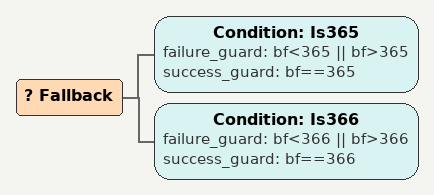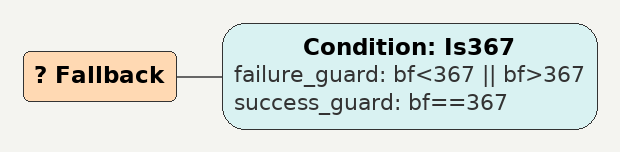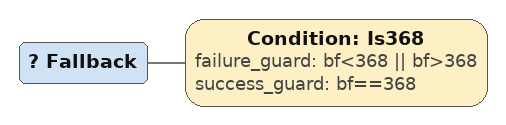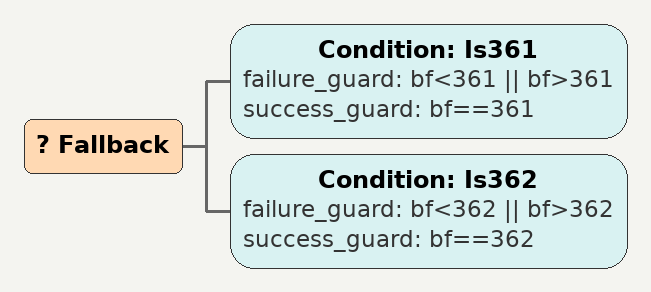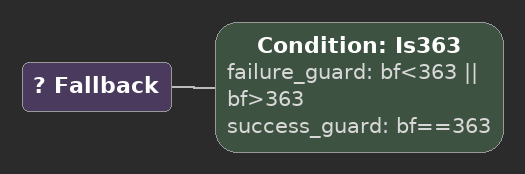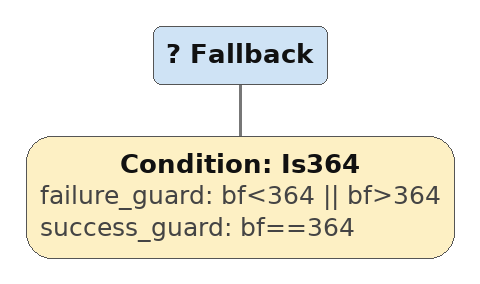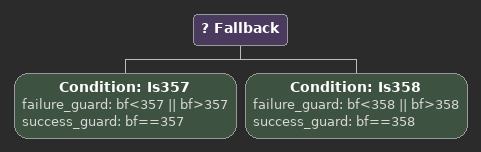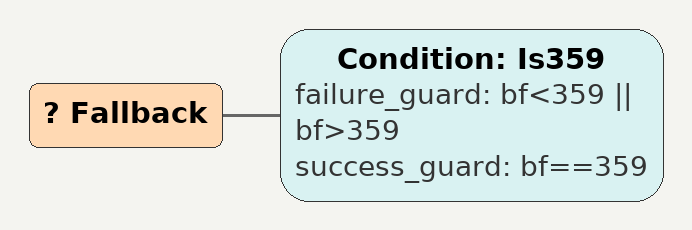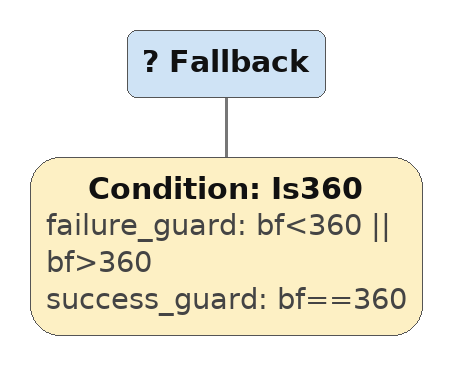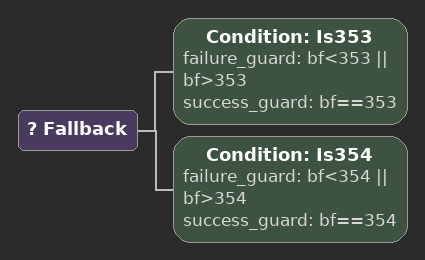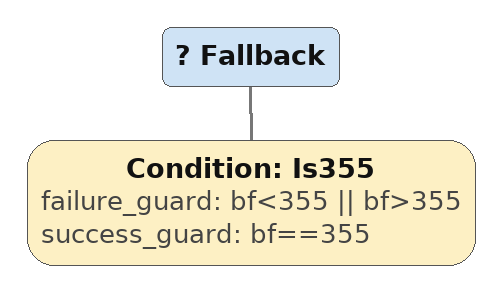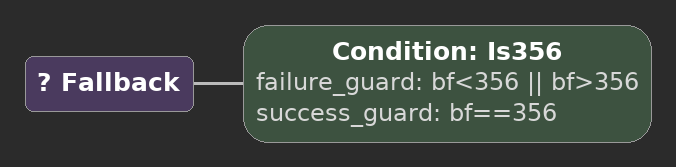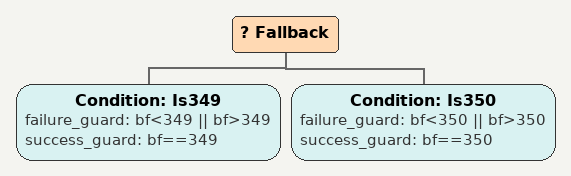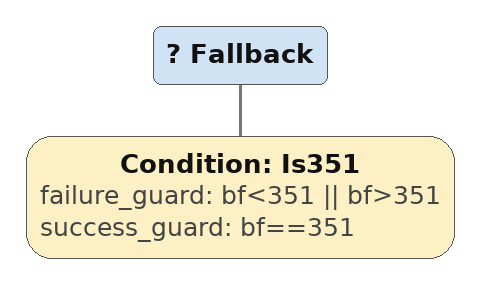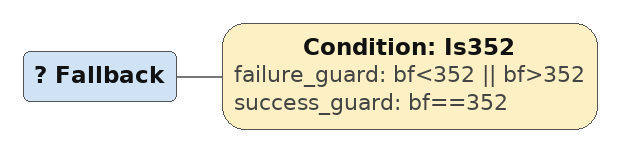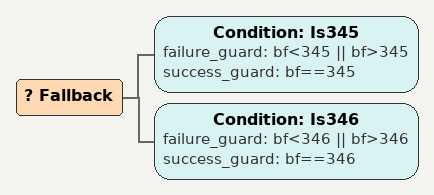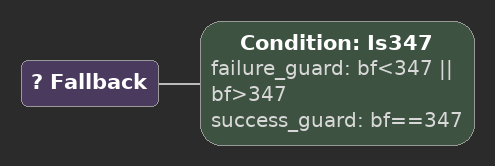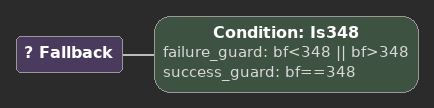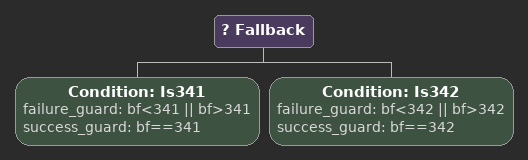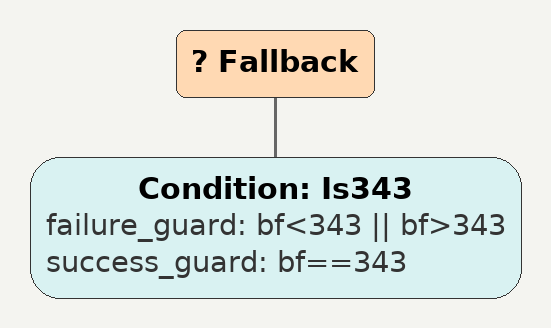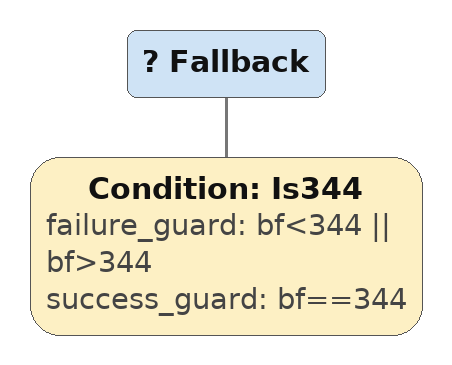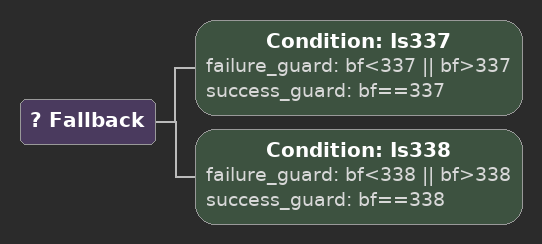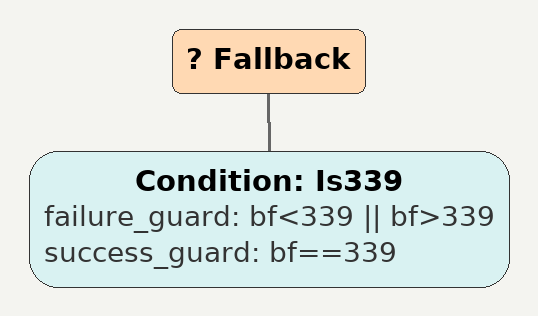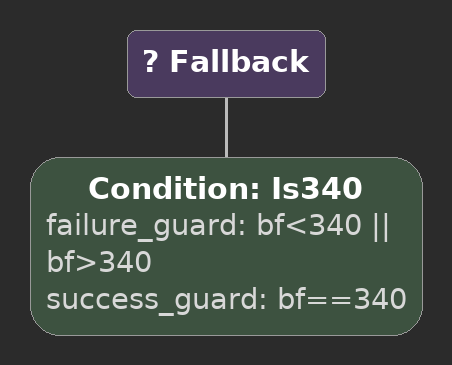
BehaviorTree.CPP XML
<Fallback>
    <Condition ID="Is365" failure_guard="bf&lt;365 || bf>365" success_guard="bf==365"/>
    <Condition ID="Is366" failure_guard="bf&lt;366 || bf>366" success_guard="bf==366"/>
        sequence364
        sequence
        children {
        } end_children
    } end_composite
</Fallback>

<Fallback>
    <Condition ID="Is367" failure_guard="bf&lt;367 || bf>367" success_guard="bf==367"/>
        sequence364
        sequence
        children {
        } end_children
    } end_composite
</Fallback>

<Fallback>
    <Condition ID="Is368" failure_guard="bf&lt;368 || bf>368" success_guard="bf==368"/>
        sequence364
        sequence
        children {
        } end_children
    } end_composite
</Fallback>

<Fallback>
    <Condition ID="Is361" failure_guard="bf&lt;361 || bf>361" success_guard="bf==361"/>
    <Condition ID="Is362" failure_guard="bf&lt;362 || bf>362" success_guard="bf==362"/>
        sequence360
        sequence
        children {
        } end_children
    } end_composite
</Fallback>

<Fallback>
    <Condition ID="Is363" failure_guard="bf&lt;363 || bf>363" success_guard="bf==363"/>
        sequence360
        sequence
        children {
        } end_children
    } end_composite
</Fallback>

<Fallback>
    <Condition ID="Is364" failure_guard="bf&lt;364 || bf>364" success_guard="bf==364"/>
        sequence360
        sequence
        children {
        } end_children
    } end_composite
</Fallback>

<Fallback>
    <Condition ID="Is357" failure_guard="bf&lt;357 || bf>357" success_guard="bf==357"/>
    <Condition ID="Is358" failure_guard="bf&lt;358 || bf>358" success_guard="bf==358"/>
        sequence356
        sequence
        children {
        } end_children
    } end_composite
</Fallback>

<Fallback>
    <Condition ID="Is359" failure_guard="bf&lt;359 || bf>359" success_guard="bf==359"/>
        sequence356
        sequence
        children {
        } end_children
    } end_composite
</Fallback>

<Fallback>
    <Condition ID="Is360" failure_guard="bf&lt;360 || bf>360" success_guard="bf==360"/>
        sequence356
        sequence
        children {
        } end_children
    } end_composite
</Fallback>

<Fallback>
    <Condition ID="Is353" failure_guard="bf&lt;353 || bf>353" success_guard="bf==353"/>
    <Condition ID="Is354" failure_guard="bf&lt;354 || bf>354" success_guard="bf==354"/>
        sequence352
        sequence
        children {
        } end_children
    } end_composite
</Fallback>

<Fallback>
    <Condition ID="Is355" failure_guard="bf&lt;355 || bf>355" success_guard="bf==355"/>
        sequence352
        sequence
        children {
        } end_children
    } end_composite
</Fallback>

<Fallback>
    <Condition ID="Is356" failure_guard="bf&lt;356 || bf>356" success_guard="bf==356"/>
        sequence352
        sequence
        children {
        } end_children
    } end_composite
</Fallback>

<Fallback>
    <Condition ID="Is349" failure_guard="bf&lt;349 || bf>349" success_guard="bf==349"/>
    <Condition ID="Is350" failure_guard="bf&lt;350 || bf>350" success_guard="bf==350"/>
        sequence348
        sequence
        children {
        } end_children
    } end_composite
</Fallback>

<Fallback>
    <Condition ID="Is351" failure_guard="bf&lt;351 || bf>351" success_guard="bf==351"/>
        sequence348
        sequence
        children {
        } end_children
    } end_composite
</Fallback>

<Fallback>
    <Condition ID="Is352" failure_guard="bf&lt;352 || bf>352" success_guard="bf==352"/>
        sequence348
        sequence
        children {
        } end_children
    } end_composite
</Fallback>

<Fallback>
    <Condition ID="Is345" failure_guard="bf&lt;345 || bf>345" success_guard="bf==345"/>
    <Condition ID="Is346" failure_guard="bf&lt;346 || bf>346" success_guard="bf==346"/>
        sequence344
        sequence
        children {
        } end_children
    } end_composite
</Fallback>

<Fallback>
    <Condition ID="Is347" failure_guard="bf&lt;347 || bf>347" success_guard="bf==347"/>
        sequence344
        sequence
        children {
        } end_children
    } end_composite
</Fallback>

<Fallback>
    <Condition ID="Is348" failure_guard="bf&lt;348 || bf>348" success_guard="bf==348"/>
        sequence344
        sequence
        children {
        } end_children
    } end_composite
</Fallback>

<Fallback>
    <Condition ID="Is341" failure_guard="bf&lt;341 || bf>341" success_guard="bf==341"/>
    <Condition ID="Is342" failure_guard="bf&lt;342 || bf>342" success_guard="bf==342"/>
        sequence340
        sequence
        children {
        } end_children
    } end_composite
</Fallback>

<Fallback>
    <Condition ID="Is343" failure_guard="bf&lt;343 || bf>343" success_guard="bf==343"/>
        sequence340
        sequence
        children {
        } end_children
    } end_composite
</Fallback>

<Fallback>
    <Condition ID="Is344" failure_guard="bf&lt;344 || bf>344" success_guard="bf==344"/>
        sequence340
        sequence
        children {
        } end_children
    } end_composite
</Fallback>

<Fallback>
    <Condition ID="Is337" failure_guard="bf&lt;337 || bf>337" success_guard="bf==337"/>
    <Condition ID="Is338" failure_guard="bf&lt;338 || bf>338" success_guard="bf==338"/>
        sequence336
        sequence
        children {
        } end_children
    } end_composite
</Fallback>

<Fallback>
    <Condition ID="Is339" failure_guard="bf&lt;339 || bf>339" success_guard="bf==339"/>
        sequence336
        sequence
        children {
        } end_children
    } end_composite
</Fallback>

<Fallback>
    <Condition ID="Is340" failure_guard="bf&lt;340 || bf>340" success_guard="bf==340"/>
        sequence336
        sequence
        children {
        } end_children
    } end_composite
</Fallback>
